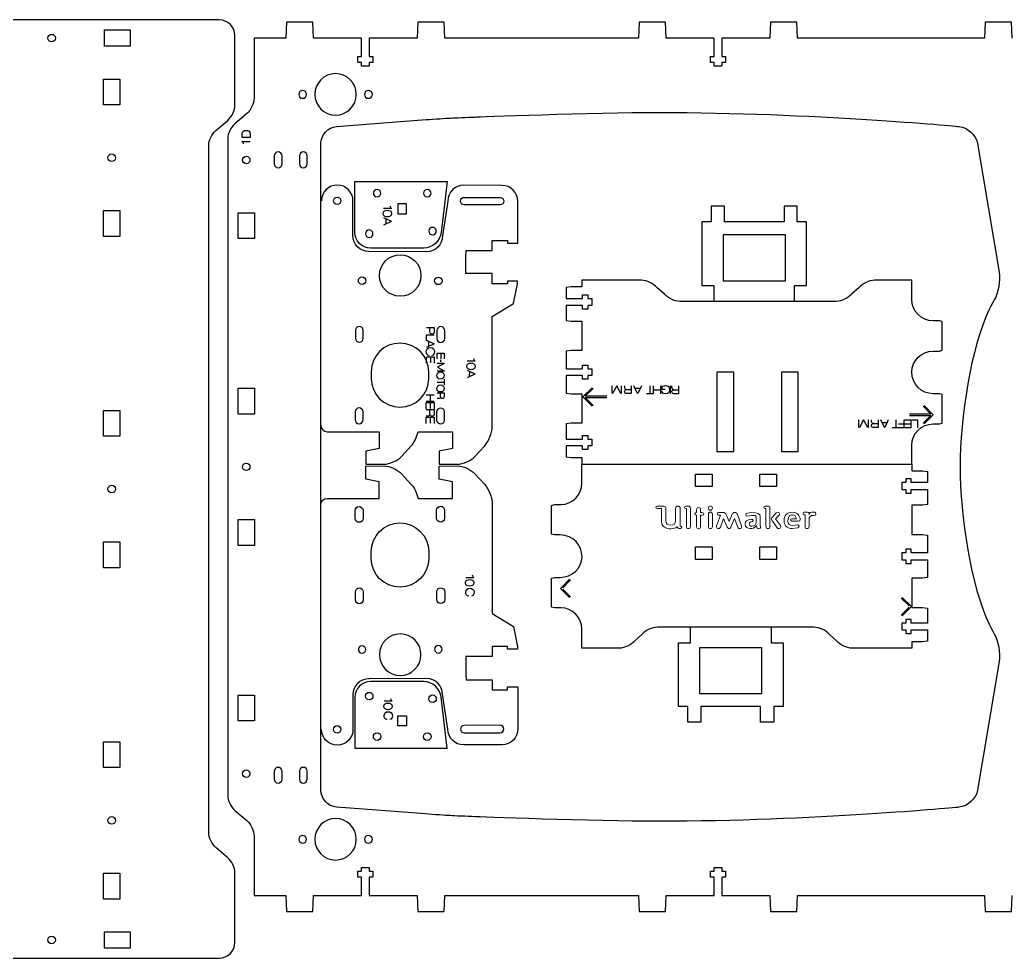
# Model space of a CAD drawing. Header units: millimetres. Extents: x 28 to 1172, y 29 to 868.
# Drawn here: x 646.1 to 948.2, y 179.3 to 465 of the extents above; entities that cross this region are included whole.
import ezdxf

# ---------------------------------------------------------------- set-up
doc = ezdxf.new("R2010")
doc.units = ezdxf.units.MM
doc.layers.add('Layer_1', color=7, linetype='CONTINUOUS', true_color=0xffffff)
doc.layers.add('New Right Hand Side Text', color=5, linetype='CONTINUOUS', lineweight=0, true_color=0x0000ff)

msp = doc.modelspace()

# ---------------------------------------------------------------- linework, layer by layer
at = {"layer": 'Layer_1', "color": 1, "true_color": 0xff0000}
for points in [[(706.82, 464.96), (414, 464.96)], [(948.26, 459.37), (948.06, 464.24), (940.01, 464.24), (939.81, 459.37), (882.88, 459.37), (882.68, 464.24), (874.65, 464.24), (874.45, 459.37), (859.8, 459.37), (859.8, 453.76), (860.92, 453.76), (860.92, 452), (859.8, 452), (859.8, 450.84), (857.5, 450.84), (857.5, 452), (856.38, 452), (856.38, 453.76), (857.5, 453.76), (857.5, 459.37), (842.87, 459.37), (842.67, 464.24), (834.64, 464.24), (834.44, 459.37), (775.54, 459.37), (775.34, 464.24), (767.27, 464.24), (767.07, 459.37), (752.46, 459.37), (752.46, 453.76), (753.58, 453.76), (753.58, 452), (752.46, 452), (752.46, 450.84), (750.17, 450.84), (750.17, 452), (749.05, 452), (749.05, 453.76), (750.17, 453.76), (750.17, 459.37), (735.53, 459.37), (735.33, 464.24), (727.3, 464.24), (727.1, 459.37), (717.42, 459.37), (717.42, 441.08)], [(655.8, 460.55), (655.8, 460.55)], [(671.86, 456.93), (671.86, 461.89), (679.74, 461.89), (679.74, 456.93), (671.86, 456.93), (671.86, 456.93)], [(711.62, 439), (711.62, 460.16)], [(671.62, 439.04), (671.62, 446.92), (676.58, 446.92), (676.58, 439.04), (671.62, 439.04), (671.62, 439.04)], [(732.24, 441.07), (732.24, 441.07)], [(752.24, 441.07), (752.24, 441.07)], [(715.26, 436.43), (711.58, 433.34)], [(742.24, 435.95), (742.24, 435.95)], [(705.78, 431.28), (709.46, 434.36)], [(742.54, 432.51), (769.83, 434.58)], [(703.62, 217.6), (703.62, 426.64)], [(709.42, 428.69), (709.42, 228.89)], [(737.75, 230.47), (737.75, 427.29)], [(937.69, 427.31), (944.3, 388.14)], [(675.24, 422.98), (675.24, 422.98)], [(715.05, 423.43), (715.05, 423.43)], [(723.56, 423.53), (723.56, 421.13)], [(725.96, 421.13), (725.96, 423.53), (725.96, 423.53)], [(731.24, 423.53), (731.24, 421.13)], [(733.64, 421.13), (733.64, 423.53), (733.64, 423.53)], [(748.09, 400.24), (748.13, 415.74), (776.22, 415.74), (774.42, 400.22)], [(792.94, 414.56), (781.25, 414.59)], [(742.74, 410.99), (742.74, 410.99)], [(754.89, 411.05), (754.89, 411.05)], [(770.17, 411.05), (770.17, 411.05)], [(781.4, 410.92), (792.33, 410.89), (792.33, 410.89)], [(747.54, 399.26), (747.55, 409.85)], [(761.79, 408.95), (761.22, 408.95), (761.22, 405.91), (763.86, 405.91), (763.86, 408.95), (761.79, 408.95), (761.79, 408.95)], [(776.44, 409.8), (774.81, 399.16)], [(792.33, 408.61), (781.4, 408.64)], [(789.94, 341), (789.94, 374.62), (796.45, 378.55), (797.66, 384.58), (797.67, 385.42), (794.57, 385.43), (794.57, 384.6), (789.89, 384.6), (789.89, 384.6), (789.9, 387.69), (781.94, 387.7), (781.94, 389.36), (781.94, 389.36), (781.95, 393.08), (781.95, 393.08), (781.96, 394.74), (789.92, 394.73), (789.93, 397.79), (789.93, 397.79), (794.6, 397.79), (794.6, 396.95), (797.69, 396.94), (797.73, 409.75)], [(881.97, 379.27), (881.97, 384.07), (885.65, 384.07), (885.65, 403.43), (882.77, 403.43), (882.77, 408.23), (878.78, 408.23), (878.78, 403.43), (860.62, 403.43), (860.62, 408.23), (856.62, 408.23), (856.62, 403.43), (853.74, 403.43), (853.74, 384.07), (857.42, 384.07), (857.42, 379.27)], [(671.62, 399.04), (671.62, 406.92), (676.58, 406.92), (676.58, 399.04), (671.62, 399.04), (671.62, 399.04)], [(712.57, 398.35), (712.57, 406.23), (717.53, 406.23), (717.53, 398.35), (712.57, 398.35)], [(771.77, 399.51), (771.77, 399.51)], [(879.18, 385.54), (879.18, 399.46), (860.22, 399.46), (860.22, 385.54), (879.18, 385.54), (879.18, 385.54)], [(752.49, 398.71), (752.49, 398.71)], [(770, 394.37), (752.33, 394.45)], [(769.07, 395.45), (752.89, 395.45), (752.89, 395.45)], [(755.61, 387.13), (755.61, 387.13)], [(750.32, 384.41), (750.32, 384.41)], [(773.52, 384.34), (773.52, 384.34)], [(817.21, 385.66), (817.21, 383.68), (813.95, 383.68), (812.49, 383.48), (812.49, 380.09), (817.39, 380.09), (817.39, 381.22), (819.07, 381.22), (819.07, 380.09), (820.3, 380.09), (820.3, 378.02), (819.07, 378.02), (819.07, 376.9), (817.39, 376.9), (817.39, 378.02), (812.49, 378.02), (812.49, 373.44), (813.95, 373.24), (817.21, 373.24), (817.21, 364.3), (813.95, 364.3), (812.49, 364.1), (812.49, 358.72), (817.39, 358.72), (817.39, 359.84), (819.07, 359.84), (819.07, 358.72), (820.3, 358.72), (820.3, 356.64), (819.07, 356.64), (819.07, 355.52), (817.39, 355.52), (817.39, 356.64), (812.49, 356.64), (812.49, 351.26), (813.95, 351.06), (817.21, 351.06), (817.21, 342.12), (813.95, 342.12), (812.49, 341.92), (812.49, 337.34), (817.39, 337.34), (817.39, 338.46), (819.07, 338.46), (819.07, 337.34), (820.3, 337.34), (820.3, 335.26), (819.07, 335.26), (819.07, 334.14), (817.39, 334.14), (817.39, 335.26), (812.49, 335.26), (812.49, 331.88), (813.95, 331.68), (817.21, 331.68), (817.21, 329.66), (917.66, 329.66), (917.66, 335.48)], [(835.42, 385.66), (817.21, 385.66), (817.21, 385.66)], [(917.66, 379.84), (917.66, 385.66), (906.28, 385.66)], [(842.36, 381.42), (840.07, 383.49)], [(901.63, 383.49), (899.34, 381.42)], [(894.69, 379.26), (847.01, 379.26)], [(941.77, 377.76), (941.25, 376.73)], [(924.18, 364.1), (926.08, 364.1), (926.9, 364.38), (926.9, 373.12), (926.08, 373.32), (924.18, 373.32)], [(748.28, 370.42), (748.28, 368.02), (748.28, 368.02)], [(750.68, 368.01), (750.68, 370.42)], [(773.08, 370.36), (773.08, 367.95), (773.08, 367.95)], [(775.48, 367.94), (775.48, 370.35)], [(753.09, 357.81), (753.08, 355.81), (753.08, 355.81)], [(770.6, 355.76), (770.61, 357.76)], [(858.45, 333.43), (858.45, 357.81), (863.41, 357.81), (863.41, 333.43), (858.45, 333.43), (858.45, 333.43)], [(878.06, 333.43), (878.06, 357.81), (883.02, 357.81), (883.02, 333.43), (878.06, 333.43), (878.06, 333.43)], [(712.57, 344.93), (712.57, 352.81), (717.53, 352.81), (717.53, 344.93), (712.57, 344.93), (712.57, 344.93)], [(924.18, 341.92), (926.08, 341.92), (926.9, 342.2), (926.9, 350.94), (926.08, 351.14), (924.18, 351.14)], [(671.62, 338.17), (671.62, 346.05), (676.58, 346.05), (676.58, 338.17), (671.62, 338.17), (671.62, 338.17)], [(748.21, 345.62), (748.21, 343.22), (748.21, 343.22)], [(750.61, 343.21), (750.61, 345.62)], [(773.01, 345.56), (773.01, 343.15), (773.01, 343.15)], [(775.41, 343.14), (775.41, 345.55)], [(739.72, 339.54), (755.49, 339.54), (755.49, 334.47), (751.47, 333.69), (751.46, 329.69), (756.93, 329.67)], [(767.39, 339.54), (767.38, 339.54), (777.84, 339.54), (777.84, 334.47), (773.83, 333.69), (773.82, 329.69), (779.29, 329.67)], [(762.3, 332.02), (765.31, 335.29)], [(784.66, 332.02), (787.66, 335.29)], [(715.05, 330.01), (715.05, 330.01)], [(817.21, 323.84), (817.21, 329.66)], [(917.7, 329.66), (917.7, 327.63), (920.96, 327.63), (922.42, 327.43), (922.42, 324.06), (917.51, 324.06), (917.51, 325.17), (915.83, 325.17), (915.83, 324.06), (914.61, 324.06), (914.61, 321.98), (915.83, 321.98), (915.83, 320.85), (917.51, 320.85), (917.51, 321.98), (922.42, 321.98), (922.42, 317.39), (920.96, 317.19), (917.7, 317.19), (917.7, 308.25), (920.96, 308.25), (922.42, 308.05), (922.42, 302.67), (917.51, 302.67), (917.51, 303.79), (915.83, 303.79), (915.83, 302.67), (914.61, 302.67), (914.61, 300.59), (915.83, 300.59), (915.83, 299.47), (917.51, 299.47), (917.51, 300.59), (922.42, 300.59), (922.42, 295.21), (920.96, 295.01), (917.7, 295.01), (917.7, 286.07), (920.96, 286.07), (922.42, 285.87), (922.42, 281.3), (917.51, 281.3), (917.51, 282.42), (915.83, 282.42), (915.83, 281.3), (914.61, 281.3), (914.61, 279.22), (915.83, 279.22), (915.83, 278.1), (917.51, 278.1), (917.51, 279.22), (922.42, 279.22), (922.42, 275.83), (920.96, 275.63), (917.7, 275.63), (917.7, 273.65), (899.48, 273.65)], [(739.72, 319.26), (755.49, 319.26), (755.49, 324.32), (751.47, 325.11), (751.46, 329.11), (756.93, 329.13)], [(762.3, 326.78), (765.31, 323.51)], [(767.39, 319.26), (767.38, 319.26), (777.84, 319.26), (777.84, 324.32), (773.83, 325.11), (773.82, 329.11), (779.29, 329.13)], [(784.66, 326.78), (787.66, 323.51)], [(851.77, 322.85), (851.77, 326.68), (856.89, 326.68), (856.89, 322.85), (851.77, 322.85), (851.77, 322.85)], [(871.38, 322.85), (871.38, 326.68), (876.5, 326.68), (876.5, 322.85), (871.38, 322.85), (871.38, 322.85)], [(932.38, 328.86), (932.38, 328.86)], [(674.1, 323.25), (674.1, 323.25)], [(789.94, 317.8), (789.94, 284.18), (796.45, 280.25), (797.66, 274.22), (797.67, 273.38), (794.57, 273.37), (794.57, 274.2), (789.89, 274.2), (789.89, 274.2), (789.9, 271.11), (781.94, 271.1), (781.94, 269.44), (781.94, 269.44), (781.95, 265.71), (781.95, 265.71), (781.96, 264.06), (789.92, 264.07), (789.93, 261.01), (789.93, 261.01), (794.6, 261.01), (794.6, 261.85), (797.69, 261.86), (797.73, 249.05)], [(810.65, 308.17), (810.53, 308.18), (808.99, 308.18), (808, 308.37), (808, 317.12), (808.99, 317.39), (810.65, 317.39), (810.81, 317.4)], [(748.21, 313.17), (748.21, 315.58), (748.21, 315.58)], [(750.61, 315.59), (750.61, 313.18)], [(773.02, 313.24), (773.01, 315.65), (773.01, 315.65)], [(775.41, 315.66), (775.42, 313.25)], [(712.57, 304.93), (712.57, 312.81), (717.53, 312.81), (717.53, 304.93), (712.57, 304.93), (712.57, 304.93)], [(671.62, 298.17), (671.62, 306.05), (676.58, 306.05), (676.58, 298.17), (671.62, 298.17), (671.62, 298.17)], [(753.09, 300.99), (753.08, 302.99), (753.08, 302.99)], [(770.6, 303.04), (770.61, 301.04)], [(851.77, 300.7), (851.77, 304.53), (856.89, 304.53), (856.89, 300.7), (851.77, 300.7), (851.77, 300.7)], [(871.38, 300.7), (871.38, 304.53), (876.5, 304.53), (876.5, 300.7), (871.38, 300.7), (871.38, 300.7)], [(810.81, 285.99), (810.65, 285.99), (808.99, 285.99), (808, 286.19), (808, 294.93), (808.99, 295.21), (810.53, 295.21), (810.65, 295.22)], [(748.28, 288.37), (748.28, 290.78), (748.28, 290.78)], [(750.68, 290.79), (750.68, 288.38)], [(773.08, 288.44), (773.08, 290.85), (773.08, 290.85)], [(775.48, 290.86), (775.48, 288.45)], [(941.25, 280.99), (941.77, 279.96)], [(828.62, 273.65), (817.21, 273.65), (817.21, 279.47)], [(887.89, 280.05), (840.21, 280.05)], [(874.82, 280.08), (874.82, 275.28), (878.51, 275.28), (878.51, 255.92), (875.63, 255.92), (875.63, 251.12), (871.63, 251.12), (871.63, 255.92), (853.47, 255.92), (853.47, 251.12), (849.48, 251.12), (849.48, 255.92), (846.6, 255.92), (846.6, 275.28), (850.28, 275.28), (850.28, 280.08)], [(835.56, 277.89), (833.27, 275.82)], [(894.83, 275.82), (892.54, 277.89)], [(750.32, 274.39), (750.32, 274.39)], [(773.52, 274.45), (773.52, 274.45)], [(872.03, 259.89), (872.03, 273.81), (853.07, 273.81), (853.07, 259.89), (872.03, 259.89), (872.03, 259.89)], [(755.61, 271.67), (755.61, 271.67)], [(944.3, 269.57), (937.69, 230.41)], [(770, 264.43), (752.33, 264.35)], [(769.07, 263.47), (752.89, 263.47), (752.89, 263.47)], [(752.49, 260.21), (752.49, 260.21)], [(712.57, 251.51), (712.57, 259.39), (717.53, 259.39), (717.53, 251.51), (712.57, 251.51)], [(747.54, 259.53), (747.55, 248.95)], [(748.09, 258.68), (748.13, 243.18), (776.22, 243.18), (774.42, 258.71)], [(771.77, 259.41), (771.77, 259.41)], [(776.44, 249), (774.81, 259.64)], [(761.79, 249.98), (761.22, 249.98), (761.22, 253.02), (763.86, 253.02), (763.86, 249.98), (761.79, 249.98), (761.79, 249.98)], [(742.74, 250.08), (742.74, 250.08)], [(754.89, 247.87), (754.89, 247.87)], [(770.17, 247.87), (770.17, 247.87)], [(792.33, 250.19), (781.4, 250.16)], [(781.4, 247.88), (792.33, 247.91), (792.33, 247.91)], [(671.62, 237.29), (671.62, 245.17), (676.58, 245.17), (676.58, 237.29), (671.62, 237.29), (671.62, 237.29)], [(792.94, 244.24), (781.25, 244.21)], [(715.05, 236.59), (715.05, 236.59)], [(723.56, 236.18), (723.56, 233.78)], [(725.96, 233.78), (725.96, 236.18), (725.96, 236.18)], [(731.24, 236.18), (731.24, 233.78)], [(733.64, 233.78), (733.64, 236.18), (733.64, 236.18)], [(711.58, 224.24), (715.26, 221.15)], [(769.59, 223.18), (742.54, 225.24)], [(674.1, 222.37), (674.1, 222.37)], [(717.42, 216.5), (717.42, 198.34), (727.1, 198.34), (727.3, 193.47), (735.33, 193.47), (735.53, 198.34), (750.17, 198.34), (750.17, 203.96), (749.05, 203.96), (749.05, 205.72), (750.17, 205.72), (750.17, 206.87), (752.46, 206.87), (752.46, 205.72), (753.58, 205.72), (753.58, 203.96), (752.46, 203.96), (752.46, 198.34), (767.07, 198.34), (767.27, 193.47), (775.34, 193.47), (775.54, 198.34), (834.44, 198.34), (834.64, 193.47), (842.67, 193.47), (842.87, 198.34), (857.5, 198.34), (857.5, 203.96), (856.38, 203.96), (856.38, 205.72), (857.5, 205.72), (857.5, 206.87), (859.8, 206.87), (859.8, 205.72), (860.92, 205.72), (860.92, 203.96), (859.8, 203.96), (859.8, 198.34), (874.45, 198.34), (874.65, 193.47), (882.68, 193.47), (882.88, 198.34), (939.81, 198.34), (940.01, 193.47), (948.06, 193.47), (948.26, 198.34)], [(709.46, 209.88), (705.78, 212.97)], [(732.24, 214.27), (732.24, 214.27)], [(752.24, 214.27), (752.24, 214.27)], [(742.24, 209.15), (742.24, 209.15)], [(671.62, 197.29), (671.62, 205.17), (676.58, 205.17), (676.58, 197.29), (671.62, 197.29), (671.62, 197.29)], [(711.62, 184.09), (711.62, 205.25)], [(671.86, 182.35), (671.86, 187.31), (679.74, 187.31), (679.74, 182.35), (671.86, 182.35), (671.86, 182.35)], [(655.8, 185.97), (655.8, 185.97)], [(414, 179.29), (706.82, 179.29)]]:
    msp.add_lwpolyline(points, dxfattribs=at)
at = {"layer": 'Layer_1', "color": 5, "true_color": 0x0000ff}
for points in [[(713.84, 429.11), (713.84, 430.29)], [(716.26, 430.29), (716.26, 429.11), (713.84, 429.11), (713.84, 429.11)], [(713.86, 427.83), (713.86, 427.91), (716.24, 427.91)], [(756.81, 404.8), (759.22, 403.68), (759.22, 403.6), (756.8, 402.49)], [(759.2, 407.63), (759.2, 407.54), (756.82, 407.54)], [(759.26, 405.99), (759.26, 405.99)], [(757.6, 402.86), (757.6, 404.44)], [(769.88, 371.27), (772.3, 371.27), (772.3, 369.97)], [(769.88, 367.36), (769.88, 369.06), (772.3, 369.06)], [(770.98, 370.07), (770.98, 371.27)], [(769.88, 367.48), (772.3, 366.37), (772.3, 366.28), (769.88, 365.17)], [(770.68, 365.54), (770.68, 367.12)], [(773.14, 361.72), (773.14, 363.44), (775.33, 363.44), (775.33, 361.73)], [(774.31, 363.44), (774.31, 361.8)], [(769.88, 360.43), (769.88, 362.33), (772.3, 362.33), (772.3, 360.45)], [(771.17, 362.33), (771.17, 360.52)], [(773.19, 360.43), (775.28, 360.43), (775.28, 360.33), (773.25, 359.23), (773.25, 359.22), (775.28, 358.13), (775.28, 358.03), (773.19, 358.03)], [(774.19, 361.41), (774.19, 360.85)], [(784.66, 361.1), (784.66, 361.01), (782.28, 361.01)], [(775.28, 356.69), (775.28, 356.69)], [(782.27, 358.27), (784.68, 357.15), (784.68, 357.06), (782.26, 355.96)], [(783.06, 356.33), (783.07, 357.91)], [(784.72, 359.46), (784.72, 359.46)], [(773.19, 354.7), (775.28, 354.7)], [(775.28, 355.6), (775.28, 353.8)], [(829.2, 353.58), (829.2, 351.16), (829.09, 351.16), (827.82, 353.51), (827.82, 353.51), (826.55, 351.16), (826.44, 351.16), (826.44, 353.58)], [(832.24, 353.58), (832.24, 351.16), (830.91, 351.16)], [(835.37, 353.58), (834.26, 351.16), (834.17, 351.16), (833.06, 353.58)], [(837.91, 353.51), (837.91, 351.14)], [(839.07, 351.12), (839.07, 353.51)], [(841.12, 353.51), (841.12, 351.12)], [(842.61, 352.44), (841.49, 352.44), (841.49, 353.56)], [(844.23, 351.12), (844.23, 353.51)], [(846.6, 353.51), (846.6, 351.12), (845.29, 351.12)], [(769.8, 350.84), (772.22, 350.84)], [(771.09, 350.84), (771.09, 348.77)], [(773.19, 351.39), (775.28, 351.39), (775.28, 350.24)], [(774.21, 350.16), (774.21, 350.16), (774.2, 351.39)], [(775.28, 352.75), (775.28, 352.75)], [(820.33, 347.36), (817.55, 350.15), (820.33, 352.93)], [(824.78, 350.35), (818.24, 350.35), (820.64, 352.75)], [(830.82, 352.4), (830.82, 352.4), (832.24, 352.41)], [(833.43, 352.78), (835.01, 352.78)], [(838.91, 351.12), (836.85, 351.12)], [(841.12, 352.23), (839.07, 352.23)], [(845.19, 352.34), (845.2, 352.35)], [(845.2, 352.35), (846.6, 352.35)], [(772.22, 348.77), (769.8, 348.77)], [(769.8, 346.52), (769.8, 348.42), (772.22, 348.42), (772.22, 346.54)], [(771.09, 348.42), (771.09, 346.62)], [(820.63, 347.55), (818.24, 349.94), (824.78, 349.94)], [(921.4, 347.53), (924.19, 344.74), (921.4, 341.96)], [(769.8, 346.28), (772.22, 346.28), (772.22, 344.95)], [(770.98, 344.86), (770.97, 344.86), (770.97, 346.28)], [(921.11, 347.34), (923.5, 344.95), (916.96, 344.95)], [(916.96, 344.54), (923.5, 344.54), (921.1, 342.14)], [(769.8, 342.06), (769.8, 343.96), (772.22, 343.96), (772.22, 342.08)], [(771.09, 343.96), (771.09, 342.16)], [(904.36, 343.21), (904.36, 340.8), (904.24, 340.8), (902.98, 343.15), (902.97, 343.15), (901.71, 340.8), (901.59, 340.8), (901.59, 343.21)], [(905.97, 342.03), (905.97, 342.04), (907.39, 342.04)], [(907.39, 343.21), (907.39, 340.8), (906.06, 340.8)], [(910.52, 343.21), (909.41, 340.8), (909.32, 340.8), (908.21, 343.21)], [(908.58, 342.41), (910.16, 342.41)], [(912.77, 343.15), (912.77, 340.71)], [(915.27, 343.15), (915.27, 340.71), (913.56, 340.71)], [(915.27, 341.85), (913.66, 341.85)], [(915.49, 343.15), (917.41, 343.15), (917.41, 340.71), (915.51, 340.71)], [(917.41, 341.85), (915.59, 341.85)], [(917.64, 343.15), (919.35, 343.15), (919.35, 340.71)], [(913.83, 340.71), (911.73, 340.71)], [(784.26, 295.2), (784.26, 295.11), (781.88, 295.11)], [(784.32, 293.56), (784.32, 293.56)], [(813.51, 289.09), (810.72, 291.87), (813.51, 294.65)], [(811.41, 292.07), (813.81, 294.47)], [(813.8, 289.28), (811.41, 291.67)], [(914.45, 288.9), (916.85, 286.51)], [(914.75, 289.09), (917.53, 286.31), (914.75, 283.53)], [(916.85, 286.11), (914.45, 283.71)], [(759.4, 257.58), (759.4, 257.49), (757.01, 257.49)], [(759.45, 255.94), (759.45, 255.94)]]:
    msp.add_lwpolyline(points, dxfattribs=at)
at = {"layer": 'Layer_1', "color": 1, "true_color": 0xff0000}
for points in [[(711.62, 460.16), (711.62, 462.8), (709.46, 464.96), (706.82, 464.96)], [(654.66, 459.41), (654.66, 460.04), (655.17, 460.55), (655.8, 460.55)], [(655.8, 458.27), (655.17, 458.27), (654.66, 458.78), (654.66, 459.41)], [(655.8, 460.55), (656.43, 460.55), (656.94, 460.04), (656.94, 459.41)], [(656.94, 459.41), (656.94, 458.78), (656.43, 458.27), (655.8, 458.27)], [(742.24, 448.59), (738.75, 448.59), (735.92, 445.76), (735.92, 442.27)], [(748.56, 442.27), (748.56, 445.76), (745.73, 448.59), (742.24, 448.59)], [(717.42, 441.08), (717.42, 439.53), (716.45, 437.43), (715.26, 436.43)], [(732.24, 443.47), (731.58, 443.47), (731.04, 442.93), (731.04, 442.27)], [(731.04, 442.27), (731.04, 441.61), (731.58, 441.07), (732.24, 441.07)], [(733.44, 442.27), (733.44, 442.93), (732.9, 443.47), (732.24, 443.47)], [(732.24, 441.07), (732.9, 441.07), (733.44, 441.61), (733.44, 442.27)], [(735.92, 442.27), (735.92, 438.78), (738.75, 435.95), (742.24, 435.95)], [(742.24, 435.95), (745.73, 435.95), (748.56, 438.78), (748.56, 442.27)], [(752.24, 443.47), (751.58, 443.47), (751.04, 442.93), (751.04, 442.27)], [(751.04, 442.27), (751.04, 441.61), (751.58, 441.07), (752.24, 441.07)], [(753.44, 442.27), (753.44, 442.93), (752.9, 443.47), (752.24, 443.47)], [(752.24, 441.07), (752.9, 441.07), (753.44, 441.61), (753.44, 442.27)], [(709.46, 434.36), (710.65, 435.36), (711.62, 437.44), (711.62, 439)], [(769.83, 434.58), (772.46, 434.78), (775.81, 435), (777.26, 435.07)], [(777.26, 435.07), (778.71, 435.14), (782.06, 435.28), (784.7, 435.38)], [(784.7, 435.38), (784.7, 435.38), (820.85, 436.77), (840.49, 436.77)], [(840.49, 436.77), (887.36, 436.77), (932.05, 432.49), (932.05, 432.49)], [(711.58, 433.34), (710.39, 432.34), (709.42, 430.25), (709.42, 428.69)], [(737.75, 427.29), (737.75, 429.93), (739.91, 432.28), (742.54, 432.51)], [(932.05, 432.49), (934.68, 432.23), (937.22, 429.9), (937.69, 427.31)], [(703.62, 426.64), (703.62, 428.2), (704.59, 430.28), (705.78, 431.28)], [(672.96, 422.98), (672.96, 423.61), (673.47, 424.12), (674.1, 424.12)], [(674.1, 421.84), (673.47, 421.84), (672.96, 422.35), (672.96, 422.98)], [(674.1, 424.12), (674.73, 424.12), (675.24, 423.61), (675.24, 422.98)], [(675.24, 422.98), (675.24, 422.36), (674.73, 421.84), (674.1, 421.84)], [(713.91, 422.29), (713.91, 422.92), (714.42, 423.43), (715.05, 423.43)], [(715.05, 423.43), (715.68, 423.43), (716.19, 422.92), (716.19, 422.29)], [(724.76, 424.73), (724.1, 424.73), (723.56, 424.19), (723.56, 423.53)], [(725.96, 423.53), (725.96, 424.19), (725.42, 424.73), (724.76, 424.73)], [(732.44, 424.73), (731.78, 424.73), (731.24, 424.19), (731.24, 423.53)], [(733.64, 423.53), (733.64, 424.19), (733.1, 424.73), (732.44, 424.73)], [(715.05, 421.15), (714.42, 421.15), (713.91, 421.66), (713.91, 422.29)], [(716.19, 422.29), (716.19, 421.66), (715.68, 421.15), (715.05, 421.15)], [(723.56, 421.13), (723.56, 420.47), (724.1, 419.93), (724.76, 419.93)], [(724.76, 419.93), (725.42, 419.93), (725.96, 420.47), (725.96, 421.13)], [(731.24, 421.13), (731.24, 420.47), (731.78, 419.93), (732.44, 419.93)], [(732.44, 419.93), (733.1, 419.93), (733.64, 420.47), (733.64, 421.13)], [(742.76, 414.66), (740.11, 414.67), (737.95, 412.53), (737.94, 409.88)], [(747.55, 409.85), (747.56, 412.5), (745.42, 414.66), (742.76, 414.66)], [(781.25, 414.59), (778.6, 414.6), (776.45, 412.45), (776.44, 409.8)], [(797.73, 409.75), (797.74, 412.4), (795.59, 414.55), (792.94, 414.56)], [(741.6, 409.85), (741.6, 410.48), (742.11, 410.99), (742.74, 410.99)], [(742.74, 410.99), (743.37, 410.99), (743.88, 410.48), (743.88, 409.85)], [(754.89, 413.33), (754.26, 413.33), (753.75, 412.82), (753.75, 412.19)], [(753.75, 412.19), (753.75, 411.56), (754.26, 411.05), (754.89, 411.05)], [(756.03, 412.19), (756.03, 412.82), (755.52, 413.33), (754.89, 413.33)], [(754.89, 411.05), (755.52, 411.05), (756.03, 411.56), (756.03, 412.19)], [(770.17, 413.33), (769.54, 413.33), (769.03, 412.82), (769.03, 412.19)], [(769.03, 412.19), (769.03, 411.56), (769.54, 411.05), (770.17, 411.05)], [(771.31, 412.19), (771.31, 412.82), (770.8, 413.33), (770.17, 413.33)], [(770.17, 411.05), (770.8, 411.05), (771.31, 411.56), (771.31, 412.19)], [(780.26, 409.79), (780.26, 410.42), (780.77, 410.92), (781.4, 410.92)], [(792.33, 410.89), (792.96, 410.89), (793.47, 410.38), (793.47, 409.75)], [(742.74, 408.71), (742.11, 408.71), (741.6, 409.23), (741.6, 409.85)], [(743.88, 409.85), (743.88, 409.23), (743.37, 408.71), (742.74, 408.71)], [(781.4, 408.64), (780.77, 408.64), (780.26, 409.16), (780.26, 409.79)], [(793.47, 409.75), (793.47, 409.12), (792.96, 408.61), (792.33, 408.61)], [(771.77, 401.79), (771.14, 401.79), (770.63, 401.28), (770.63, 400.65)], [(772.91, 400.65), (772.91, 401.28), (772.4, 401.79), (771.77, 401.79)], [(752.33, 394.45), (749.67, 394.46), (747.53, 396.61), (747.54, 399.26)], [(752.89, 395.45), (750.24, 395.44), (748.09, 397.59), (748.09, 400.24)], [(752.49, 400.99), (751.86, 400.99), (751.35, 400.48), (751.35, 399.85)], [(751.35, 399.85), (751.35, 399.22), (751.86, 398.71), (752.49, 398.71)], [(753.63, 399.85), (753.63, 400.48), (753.12, 400.99), (752.49, 400.99)], [(752.49, 398.71), (753.12, 398.71), (753.63, 399.22), (753.63, 399.85)], [(774.42, 400.22), (774.12, 397.59), (771.71, 395.45), (769.07, 395.45)], [(774.81, 399.16), (774.81, 396.51), (772.65, 394.36), (770, 394.37)], [(770.63, 400.65), (770.63, 400.02), (771.14, 399.51), (771.77, 399.51)], [(771.77, 399.51), (772.4, 399.51), (772.91, 400.02), (772.91, 400.65)], [(755.61, 387.13), (755.62, 390.62), (758.45, 393.45), (761.95, 393.44)], [(761.95, 393.44), (765.44, 393.43), (768.26, 390.59), (768.25, 387.1)], [(749.18, 385.55), (749.18, 386.18), (749.69, 386.69), (750.32, 386.69)], [(750.32, 386.69), (750.95, 386.69), (751.46, 386.17), (751.46, 385.55)], [(761.91, 380.8), (758.42, 380.81), (755.6, 383.64), (755.61, 387.13)], [(768.25, 387.1), (768.24, 383.61), (765.4, 380.79), (761.91, 380.8)], [(944.3, 388.14), (944.68, 385.53), (943.99, 381.74), (942.77, 379.71)], [(750.32, 384.41), (749.69, 384.41), (749.18, 384.92), (749.18, 385.55)], [(751.46, 385.55), (751.46, 384.92), (750.94, 384.41), (750.32, 384.41)], [(772.38, 385.49), (772.39, 386.12), (772.9, 386.63), (773.53, 386.62)], [(773.52, 384.34), (772.89, 384.35), (772.38, 384.86), (772.38, 385.49)], [(774.66, 385.48), (774.66, 384.85), (774.15, 384.34), (773.52, 384.34)], [(773.53, 386.62), (774.16, 386.62), (774.66, 386.11), (774.66, 385.48)], [(840.07, 383.49), (839.07, 384.68), (836.98, 385.66), (835.42, 385.66)], [(906.28, 385.66), (904.73, 385.66), (902.63, 384.68), (901.63, 383.49)], [(847.01, 379.26), (845.46, 379.26), (843.37, 380.23), (842.36, 381.42)], [(899.34, 381.42), (898.34, 380.23), (896.25, 379.26), (894.69, 379.26)], [(924.18, 373.32), (920.58, 373.32), (917.66, 376.24), (917.66, 379.84)], [(942.77, 379.71), (942.77, 379.71), (942.77, 379.71), (941.77, 377.76)], [(941.25, 376.73), (935.66, 365.42), (932.38, 343.68), (932.38, 328.86)], [(749.49, 371.62), (748.82, 371.62), (748.28, 371.09), (748.28, 370.42)], [(750.68, 370.42), (750.68, 371.08), (750.15, 371.62), (749.49, 371.62)], [(774.29, 371.55), (773.62, 371.56), (773.08, 371.02), (773.08, 370.36)], [(775.48, 370.35), (775.48, 371.01), (774.95, 371.55), (774.29, 371.55)], [(748.28, 368.02), (748.27, 367.35), (748.81, 366.82), (749.47, 366.81)], [(749.47, 366.81), (750.14, 366.81), (750.67, 367.35), (750.68, 368.01)], [(761.87, 366.54), (757.03, 366.56), (753.1, 362.65), (753.09, 357.81)], [(770.61, 357.76), (770.62, 362.6), (766.71, 366.53), (761.87, 366.54)], [(773.08, 367.95), (773.07, 367.29), (773.61, 366.75), (774.27, 366.75)], [(774.27, 366.75), (774.94, 366.74), (775.47, 367.28), (775.48, 367.94)], [(917.66, 357.66), (917.66, 361.26), (920.58, 364.1), (924.18, 364.1)], [(924.18, 351.14), (920.58, 351.14), (917.66, 354.05), (917.66, 357.66)], [(753.08, 355.81), (753.07, 350.97), (756.98, 347.04), (761.82, 347.02)], [(761.82, 347.02), (766.66, 347.01), (770.59, 350.92), (770.6, 355.76)], [(749.42, 346.82), (748.75, 346.82), (748.22, 346.29), (748.21, 345.62)], [(750.61, 345.62), (750.62, 346.28), (750.08, 346.82), (749.42, 346.82)], [(774.22, 346.75), (773.55, 346.76), (773.02, 346.22), (773.01, 345.56)], [(775.41, 345.55), (775.42, 346.21), (774.88, 346.75), (774.22, 346.75)], [(737.75, 341.52), (737.75, 340.43), (738.63, 339.54), (739.72, 339.54)], [(748.21, 343.22), (748.2, 342.55), (748.74, 342.02), (749.4, 342.01)], [(749.4, 342.01), (750.07, 342.01), (750.61, 342.55), (750.61, 343.21)], [(773.01, 343.15), (773, 342.49), (773.54, 341.95), (774.2, 341.95)], [(774.2, 341.95), (774.87, 341.94), (775.41, 342.48), (775.41, 343.14)], [(917.66, 335.48), (917.66, 339.08), (920.58, 341.92), (924.18, 341.92)], [(765.31, 335.29), (766.19, 336.25), (767.02, 338.04), (767.39, 339.54)], [(787.66, 335.29), (788.85, 336.58), (789.94, 339.24), (789.94, 341)], [(713.91, 328.87), (713.91, 329.5), (714.42, 330.01), (715.05, 330.01)], [(715.05, 330.01), (715.68, 330.01), (716.19, 329.5), (716.19, 328.87)], [(756.93, 329.67), (758.69, 329.67), (761.11, 330.72), (762.3, 332.02)], [(779.29, 329.67), (781.05, 329.67), (783.47, 330.72), (784.66, 332.02)], [(715.05, 327.73), (714.42, 327.73), (713.91, 328.24), (713.91, 328.87)], [(716.19, 328.87), (716.19, 328.24), (715.68, 327.73), (715.05, 327.73)], [(756.93, 329.13), (758.69, 329.13), (761.11, 328.08), (762.3, 326.78)], [(779.29, 329.13), (781.05, 329.13), (783.47, 328.08), (784.66, 326.78)], [(932.38, 328.86), (932.38, 314.03), (935.66, 292.29), (941.25, 280.99)], [(672.96, 322.11), (672.96, 322.74), (673.47, 323.25), (674.1, 323.25)], [(674.1, 323.25), (674.73, 323.25), (675.24, 322.74), (675.24, 322.11)], [(765.31, 323.51), (766.19, 322.55), (767.02, 320.76), (767.39, 319.26)], [(787.66, 323.51), (788.85, 322.22), (789.94, 319.56), (789.94, 317.8)], [(810.81, 317.4), (814.36, 317.46), (817.21, 320.28), (817.21, 323.84)], [(674.1, 320.97), (673.47, 320.97), (672.96, 321.48), (672.96, 322.11)], [(675.24, 322.11), (675.24, 321.48), (674.73, 320.97), (674.1, 320.97)], [(737.75, 317.28), (737.75, 318.37), (738.63, 319.26), (739.72, 319.26)], [(748.21, 315.58), (748.21, 316.24), (748.74, 316.78), (749.41, 316.78)], [(749.41, 316.78), (750.07, 316.79), (750.61, 316.25), (750.61, 315.59)], [(773.01, 315.65), (773.01, 316.31), (773.54, 316.85), (774.21, 316.85)], [(774.21, 316.85), (774.87, 316.85), (775.41, 316.32), (775.41, 315.66)], [(749.42, 311.98), (748.76, 311.98), (748.22, 312.51), (748.21, 313.17)], [(750.61, 313.18), (750.62, 312.52), (750.08, 311.98), (749.42, 311.98)], [(753.08, 302.99), (753.07, 307.83), (756.98, 311.76), (761.82, 311.78)], [(761.82, 311.78), (766.66, 311.79), (770.59, 307.88), (770.6, 303.04)], [(774.22, 312.04), (773.56, 312.04), (773.02, 312.58), (773.02, 313.24)], [(775.42, 313.25), (775.42, 312.59), (774.88, 312.05), (774.22, 312.04)], [(817.28, 301.46), (817.28, 305.03), (814.62, 308.1), (810.65, 308.17)], [(761.87, 292.25), (757.03, 292.24), (753.1, 296.15), (753.09, 300.99)], [(770.61, 301.04), (770.62, 296.2), (766.71, 292.27), (761.87, 292.25)], [(810.65, 295.22), (814.2, 295.28), (817.28, 297.9), (817.28, 301.46)], [(748.28, 290.78), (748.27, 291.44), (748.81, 291.98), (749.47, 291.99)], [(749.47, 291.99), (750.14, 291.99), (750.67, 291.45), (750.68, 290.79)], [(773.08, 290.85), (773.07, 291.51), (773.61, 292.05), (774.27, 292.05)], [(774.27, 292.05), (774.94, 292.05), (775.47, 291.52), (775.48, 290.86)], [(749.49, 287.18), (748.82, 287.18), (748.28, 287.71), (748.28, 288.37)], [(750.68, 288.38), (750.69, 287.72), (750.15, 287.18), (749.49, 287.18)], [(774.29, 287.25), (773.62, 287.24), (773.08, 287.78), (773.08, 288.44)], [(775.48, 288.45), (775.49, 287.79), (774.95, 287.25), (774.29, 287.25)], [(817.21, 279.47), (817.21, 283.03), (814.36, 285.92), (810.81, 285.99)], [(761.91, 278), (758.42, 277.99), (755.6, 275.16), (755.61, 271.67)], [(768.25, 271.7), (768.24, 275.19), (765.4, 278.01), (761.91, 278)], [(840.21, 280.05), (838.66, 280.05), (836.56, 279.08), (835.56, 277.89)], [(892.54, 277.89), (891.54, 279.08), (889.45, 280.05), (887.89, 280.05)], [(941.77, 279.96), (942.77, 278), (942.77, 278), (942.77, 278)], [(942.77, 278), (943.99, 275.98), (944.68, 272.19), (944.3, 269.57)], [(833.27, 275.82), (832.27, 274.63), (830.18, 273.65), (828.62, 273.65)], [(899.48, 273.65), (897.93, 273.65), (895.83, 274.63), (894.83, 275.82)], [(750.32, 274.39), (749.69, 274.39), (749.18, 273.88), (749.18, 273.25)], [(749.18, 273.25), (749.18, 272.62), (749.69, 272.11), (750.32, 272.11)], [(751.46, 273.25), (751.46, 273.88), (750.95, 274.39), (750.32, 274.39)], [(750.32, 272.11), (750.95, 272.11), (751.46, 272.62), (751.46, 273.25)], [(773.52, 274.45), (772.89, 274.45), (772.38, 273.94), (772.38, 273.31)], [(772.38, 273.31), (772.39, 272.68), (772.9, 272.17), (773.53, 272.17)], [(774.66, 273.32), (774.66, 273.95), (774.15, 274.46), (773.52, 274.45)], [(773.53, 272.17), (774.16, 272.18), (774.67, 272.69), (774.66, 273.32)], [(755.61, 271.67), (755.62, 268.17), (758.45, 265.35), (761.95, 265.36)], [(761.95, 265.36), (765.44, 265.37), (768.26, 268.21), (768.25, 271.7)], [(752.33, 264.35), (749.67, 264.34), (747.53, 262.18), (747.54, 259.53)], [(752.89, 263.47), (750.24, 263.48), (748.09, 261.33), (748.09, 258.68)], [(774.42, 258.71), (774.12, 261.33), (771.71, 263.47), (769.07, 263.47)], [(774.81, 259.64), (774.81, 262.29), (772.65, 264.44), (770, 264.43)], [(751.35, 259.07), (751.35, 259.7), (751.86, 260.21), (752.49, 260.21)], [(752.49, 260.21), (753.12, 260.21), (753.63, 259.7), (753.63, 259.07)], [(752.49, 257.93), (751.86, 257.93), (751.35, 258.44), (751.35, 259.07)], [(753.63, 259.07), (753.63, 258.44), (753.12, 257.93), (752.49, 257.93)], [(770.63, 258.27), (770.63, 258.9), (771.14, 259.41), (771.77, 259.41)], [(771.77, 257.13), (771.14, 257.13), (770.63, 257.64), (770.63, 258.27)], [(771.77, 259.41), (772.4, 259.41), (772.91, 258.9), (772.91, 258.27)], [(772.91, 258.27), (772.91, 257.64), (772.4, 257.13), (771.77, 257.13)], [(742.76, 244.14), (740.11, 244.13), (737.95, 246.27), (737.94, 248.92)], [(741.6, 248.94), (741.6, 249.57), (742.11, 250.08), (742.74, 250.08)], [(742.74, 247.8), (742.11, 247.8), (741.6, 248.31), (741.6, 248.94)], [(742.74, 250.08), (743.37, 250.08), (743.88, 249.57), (743.88, 248.94)], [(743.88, 248.94), (743.88, 248.31), (743.37, 247.8), (742.74, 247.8)], [(747.55, 248.95), (747.56, 246.3), (745.42, 244.14), (742.76, 244.14)], [(753.75, 246.73), (753.75, 247.36), (754.26, 247.87), (754.89, 247.87)], [(754.89, 247.87), (755.52, 247.87), (756.03, 247.36), (756.03, 246.73)], [(769.03, 246.73), (769.03, 247.36), (769.54, 247.87), (770.17, 247.87)], [(770.17, 247.87), (770.8, 247.87), (771.31, 247.36), (771.31, 246.73)], [(781.25, 244.21), (778.6, 244.2), (776.45, 246.34), (776.44, 249)], [(781.4, 250.16), (780.77, 250.15), (780.26, 249.64), (780.26, 249.01)], [(780.26, 249.01), (780.26, 248.38), (780.77, 247.87), (781.4, 247.88)], [(793.47, 249.05), (793.47, 249.68), (792.96, 250.19), (792.33, 250.19)], [(792.33, 247.91), (792.96, 247.91), (793.47, 248.42), (793.47, 249.05)], [(797.73, 249.05), (797.74, 246.4), (795.59, 244.25), (792.94, 244.24)], [(754.89, 245.59), (754.26, 245.59), (753.75, 246.1), (753.75, 246.73)], [(756.03, 246.73), (756.03, 246.1), (755.52, 245.59), (754.89, 245.59)], [(770.17, 245.59), (769.54, 245.59), (769.03, 246.1), (769.03, 246.73)], [(771.31, 246.73), (771.31, 246.1), (770.8, 245.59), (770.17, 245.59)], [(713.91, 235.45), (713.91, 236.08), (714.43, 236.59), (715.05, 236.59)], [(715.05, 236.59), (715.68, 236.59), (716.19, 236.08), (716.19, 235.45)], [(724.76, 237.38), (724.1, 237.38), (723.56, 236.85), (723.56, 236.18)], [(725.96, 236.18), (725.96, 236.85), (725.42, 237.38), (724.76, 237.38)], [(732.44, 237.38), (731.78, 237.38), (731.24, 236.85), (731.24, 236.18)], [(733.64, 236.18), (733.64, 236.85), (733.1, 237.38), (732.44, 237.38)], [(715.05, 234.32), (714.43, 234.32), (713.91, 234.83), (713.91, 235.45)], [(716.19, 235.45), (716.19, 234.83), (715.68, 234.32), (715.05, 234.32)], [(723.56, 233.78), (723.56, 233.12), (724.1, 232.58), (724.76, 232.58)], [(724.76, 232.58), (725.42, 232.58), (725.96, 233.12), (725.96, 233.78)], [(731.24, 233.78), (731.24, 233.12), (731.78, 232.58), (732.44, 232.58)], [(732.44, 232.58), (733.1, 232.58), (733.64, 233.12), (733.64, 233.78)], [(742.54, 225.24), (739.91, 225.47), (737.75, 227.83), (737.75, 230.47)], [(937.69, 230.41), (937.22, 227.81), (934.68, 225.48), (932.05, 225.23)], [(709.42, 228.89), (709.42, 227.34), (710.39, 225.24), (711.58, 224.24)], [(932.05, 225.23), (932.05, 225.23), (887.36, 220.95), (840.49, 220.95)], [(672.96, 221.23), (672.96, 221.86), (673.47, 222.37), (674.1, 222.37)], [(674.1, 220.09), (673.47, 220.09), (672.96, 220.6), (672.96, 221.23)], [(674.1, 222.37), (674.73, 222.37), (675.24, 221.86), (675.24, 221.23)], [(675.24, 221.23), (675.24, 220.6), (674.73, 220.09), (674.1, 220.09)], [(715.26, 221.15), (716.45, 220.15), (717.42, 218.06), (717.42, 216.5)], [(742.24, 221.79), (738.75, 221.79), (735.92, 218.96), (735.92, 215.47)], [(748.56, 215.47), (748.56, 218.96), (745.73, 221.79), (742.24, 221.79)], [(777.14, 222.67), (775.62, 222.75), (772.22, 222.98), (769.59, 223.18)], [(784.7, 222.34), (782.06, 222.44), (778.66, 222.59), (777.14, 222.67)], [(840.49, 220.95), (820.85, 220.95), (784.7, 222.34), (784.7, 222.34)], [(705.78, 212.97), (704.59, 213.96), (703.62, 216.05), (703.62, 217.6)], [(732.24, 216.67), (731.58, 216.67), (731.04, 216.14), (731.04, 215.47)], [(731.04, 215.47), (731.04, 214.81), (731.58, 214.27), (732.24, 214.27)], [(733.44, 215.47), (733.44, 216.14), (732.9, 216.67), (732.24, 216.67)], [(732.24, 214.27), (732.9, 214.27), (733.44, 214.81), (733.44, 215.47)], [(735.92, 215.47), (735.92, 211.98), (738.75, 209.15), (742.24, 209.15)], [(742.24, 209.15), (745.73, 209.15), (748.56, 211.98), (748.56, 215.47)], [(752.24, 216.67), (751.58, 216.67), (751.04, 216.14), (751.04, 215.47)], [(751.04, 215.47), (751.04, 214.81), (751.58, 214.27), (752.24, 214.27)], [(753.44, 215.47), (753.44, 216.14), (752.9, 216.67), (752.24, 216.67)], [(752.24, 214.27), (752.9, 214.27), (753.44, 214.81), (753.44, 215.47)], [(711.62, 205.25), (711.62, 206.8), (710.65, 208.89), (709.46, 209.88)], [(654.66, 184.83), (654.66, 185.46), (655.17, 185.97), (655.8, 185.97)], [(655.8, 183.69), (655.17, 183.69), (654.66, 184.2), (654.66, 184.83)], [(655.8, 185.97), (656.43, 185.97), (656.94, 185.46), (656.94, 184.83)], [(656.94, 184.83), (656.94, 184.2), (656.43, 183.69), (655.8, 183.69)], [(706.82, 179.29), (709.46, 179.29), (711.62, 181.45), (711.62, 184.09)]]:
    msp.add_open_spline(points, degree=3, dxfattribs=at)
at = {"layer": 'Layer_1', "color": 5, "true_color": 0x0000ff}
for points in [[(713.84, 430.29), (713.84, 430.96), (714.33, 431.3), (715.05, 431.3)], [(715.05, 431.3), (715.77, 431.3), (716.26, 430.96), (716.26, 430.29)], [(714.31, 427.07), (714.22, 427.44), (714.03, 427.68), (713.86, 427.83)], [(758.75, 408.38), (758.84, 408.01), (759.04, 407.77), (759.2, 407.63)], [(756.76, 405.99), (756.76, 406.73), (757.34, 407), (758.01, 407)], [(758.01, 404.98), (757.34, 404.98), (756.76, 405.24), (756.76, 405.99)], [(758.01, 407), (758.68, 407), (759.26, 406.73), (759.26, 405.99)], [(759.26, 405.99), (759.26, 405.24), (758.68, 404.98), (758.01, 404.98)], [(771.64, 369.3), (771.31, 369.3), (770.98, 369.47), (770.98, 370.07)], [(772.3, 369.97), (772.3, 369.46), (772, 369.3), (771.64, 369.3)], [(769.83, 363.92), (769.83, 364.61), (770.29, 365.17), (771.09, 365.17)], [(770.8, 362.7), (770.15, 362.77), (769.83, 363.36), (769.83, 363.92)], [(771.09, 365.17), (771.89, 365.17), (772.35, 364.61), (772.35, 363.92)], [(772.35, 363.92), (772.35, 363.34), (772.12, 362.89), (771.59, 362.76)], [(782.23, 359.46), (782.23, 360.2), (782.8, 360.47), (783.47, 360.47)], [(783.47, 360.47), (784.14, 360.47), (784.72, 360.2), (784.72, 359.46)], [(784.21, 361.85), (784.3, 361.48), (784.5, 361.24), (784.66, 361.1)], [(773.09, 356.69), (773.09, 357.29), (773.5, 357.77), (774.19, 357.77)], [(774.19, 355.6), (773.5, 355.6), (773.09, 356.09), (773.09, 356.69)], [(774.19, 357.77), (774.88, 357.77), (775.28, 357.29), (775.28, 356.69)], [(775.28, 356.69), (775.28, 356.09), (774.88, 355.6), (774.19, 355.6)], [(783.47, 358.44), (782.8, 358.44), (782.23, 358.71), (782.23, 359.46)], [(784.72, 359.46), (784.72, 358.71), (784.14, 358.44), (783.47, 358.44)], [(773.1, 352.75), (773.1, 353.35), (773.5, 353.83), (774.19, 353.83)], [(774.19, 353.83), (774.88, 353.83), (775.28, 353.35), (775.28, 352.75)], [(830.29, 352.91), (830.29, 353), (830.28, 353.48), (830.23, 353.58)], [(841.57, 352.84), (841.73, 353.39), (842.2, 353.62), (842.7, 353.62)], [(842.7, 353.62), (843.38, 353.62), (843.94, 353.16), (843.94, 352.37)], [(844.67, 352.85), (844.67, 352.94), (844.66, 353.41), (844.62, 353.51)], [(774.19, 351.66), (773.5, 351.66), (773.1, 352.15), (773.1, 352.75)], [(775.28, 352.75), (775.28, 352.15), (774.88, 351.66), (774.19, 351.66)], [(830.24, 351.82), (830.24, 352.05), (830.4, 352.37), (830.82, 352.4)], [(830.91, 351.16), (830.43, 351.16), (830.24, 351.39), (830.24, 351.82)], [(830.82, 352.4), (830.45, 352.41), (830.29, 352.58), (830.29, 352.91)], [(841.49, 352.44), (841.52, 352.72), (841.57, 352.84), (841.57, 352.84)], [(842.7, 351.12), (841.95, 351.12), (841.61, 351.45), (841.52, 351.91)], [(843.94, 352.37), (843.94, 351.58), (843.38, 351.12), (842.7, 351.12)], [(844.63, 351.77), (844.63, 352), (844.78, 352.32), (845.19, 352.34)], [(845.29, 351.12), (844.81, 351.12), (844.63, 351.35), (844.63, 351.77)], [(845.2, 352.35), (844.83, 352.35), (844.67, 352.52), (844.67, 352.85)], [(773.77, 349.7), (773.69, 349.7), (773.27, 349.69), (773.19, 349.65)], [(774.21, 350.16), (774.2, 349.84), (774.05, 349.7), (773.77, 349.7)], [(774.71, 349.66), (774.51, 349.66), (774.23, 349.8), (774.21, 350.16)], [(775.28, 350.24), (775.28, 349.82), (775.08, 349.66), (774.71, 349.66)], [(770.97, 344.86), (770.97, 344.49), (770.8, 344.32), (770.47, 344.32)], [(771.56, 344.28), (771.33, 344.28), (771, 344.44), (770.98, 344.86)], [(772.22, 344.95), (772.22, 344.46), (771.99, 344.28), (771.56, 344.28)], [(770.47, 344.32), (770.38, 344.32), (769.9, 344.32), (769.8, 344.27)], [(905.44, 342.55), (905.44, 342.63), (905.43, 343.12), (905.38, 343.21)], [(905.4, 341.46), (905.4, 341.69), (905.55, 342.01), (905.97, 342.03)], [(906.06, 340.8), (905.58, 340.8), (905.4, 341.03), (905.4, 341.46)], [(905.97, 342.04), (905.6, 342.04), (905.44, 342.21), (905.44, 342.55)], [(781.83, 293.56), (781.83, 294.3), (782.4, 294.57), (783.07, 294.57)], [(783.07, 292.55), (782.4, 292.55), (781.83, 292.81), (781.83, 293.56)], [(783.07, 294.57), (783.74, 294.57), (784.32, 294.3), (784.32, 293.56)], [(784.32, 293.56), (784.32, 292.81), (783.74, 292.55), (783.07, 292.55)], [(783.81, 295.95), (783.9, 295.58), (784.1, 295.34), (784.26, 295.2)], [(781.88, 290.69), (781.88, 291.38), (782.34, 291.94), (783.14, 291.94)], [(782.85, 289.48), (782.2, 289.55), (781.88, 290.13), (781.88, 290.69)], [(783.14, 291.94), (783.94, 291.94), (784.4, 291.38), (784.4, 290.69)], [(784.4, 290.69), (784.4, 290.12), (784.17, 289.66), (783.65, 289.53)], [(756.96, 255.94), (756.96, 256.69), (757.54, 256.95), (758.21, 256.95)], [(758.21, 256.95), (758.88, 256.95), (759.45, 256.69), (759.45, 255.94)], [(758.95, 258.33), (759.04, 257.97), (759.23, 257.72), (759.4, 257.58)], [(758.21, 254.93), (757.54, 254.93), (756.96, 255.2), (756.96, 255.94)], [(757.01, 253.07), (757.01, 253.77), (757.48, 254.33), (758.28, 254.33)], [(759.45, 255.94), (759.45, 255.2), (758.88, 254.93), (758.21, 254.93)], [(758.28, 254.33), (759.08, 254.33), (759.54, 253.77), (759.54, 253.07)], [(757.99, 251.86), (757.34, 251.93), (757.01, 252.52), (757.01, 253.07)], [(759.54, 253.07), (759.54, 252.5), (759.31, 252.05), (758.78, 251.92)]]:
    msp.add_open_spline(points, degree=3, dxfattribs=at)
at = {"layer": 'New Right Hand Side Text', "color": 5, "true_color": 0x0000ff}
for points in [[(842.11, 316.91), (840.17, 316.91), (840.17, 316.91)], [(840.17, 316.14), (841.43, 316.14), (841.43, 312.64)], [(842.82, 312.51), (842.82, 316.21)], [(845.77, 316.21), (845.77, 312.51)], [(847.15, 312.64), (847.15, 316.21)], [(849.6, 316.91), (848.86, 316.91), (848.86, 316.91)], [(848.86, 316.14), (849.04, 316.14), (849.04, 310.66)], [(850.26, 310.66), (850.26, 316.3)], [(852.14, 315.85), (852.14, 314.93), (852.06, 314.93)], [(852.75, 316.45), (852.75, 316.45)], [(853.84, 314.93), (853.35, 314.93), (853.35, 315.85)], [(853.35, 310.64), (853.35, 314.19), (853.84, 314.19)], [(855.73, 314.45), (855.73, 310.66)], [(856.34, 316.94), (856.34, 316.94)], [(856.34, 315.06), (856.34, 315.06)], [(856.95, 310.66), (856.95, 314.45)], [(858.83, 314.2), (859.44, 314.2), (858.26, 310.89)], [(860.19, 314.97), (858.83, 314.97)], [(860.34, 314.96), (860.32, 314.96), (860.28, 314.96)], [(862.95, 314.42), (862.05, 312.26), (861.14, 314.41)], [(865.83, 310.89), (864.58, 314.4)], [(868.79, 314.96), (867.61, 314.77)], [(873.74, 316.91), (873.01, 316.91), (873.01, 316.91)], [(873.01, 316.14), (873.26, 316.14), (873.26, 310.66)], [(873.86, 316.91), (873.82, 316.91)], [(874.47, 310.66), (874.47, 316.3)], [(876.39, 314.82), (875.2, 313.49)], [(876.86, 315.06), (876.86, 315.06)], [(881.27, 315.06), (881.27, 315.06)], [(885.67, 315.06), (884.94, 315.06), (884.94, 315.06)], [(884.94, 314.29), (885.19, 314.29), (885.19, 310.66)], [(885.8, 315.06), (885.75, 315.06)], [(886.53, 314.64), (886.45, 314.37), (886.38, 314.64)], [(887.88, 315.08), (887.1, 315.08)], [(847.23, 310.82), (847.15, 310.82), (847.15, 312.53)], [(852.04, 314.16), (852.11, 314.16), (852.14, 314.09), (852.14, 310.64)], [(859.39, 310.49), (860.36, 313.18), (860.36, 313.18)], [(860.36, 313.18), (861.49, 310.48)], [(862.6, 310.48), (863.74, 313.18), (864.7, 310.49)], [(867.58, 313.88), (868.95, 314.09), (869.36, 314.09)], [(870.3, 313.56), (870.3, 311.88)], [(871.51, 311.42), (871.51, 313.72)], [(875.35, 312.18), (876.65, 310.34)], [(877.65, 311.04), (876.18, 313.01), (877.26, 314.14)], [(881.03, 312.37), (881.06, 312.37)], [(882.52, 313.13), (882.54, 313.04), (881.12, 313.04)], [(881.12, 312.36), (882.96, 312.36)], [(882.84, 311.21), (881.32, 310.97)], [(883.04, 312.37), (883.15, 312.37)], [(886.4, 310.66), (886.4, 313.47), (887.18, 314.05), (887.88, 314.05)], [(846.26, 310.56), (846.38, 310.65), (846.38, 310.43)], [(846.77, 310.05), (847.23, 310.05)], [(861.61, 310.3), (861.63, 310.28)], [(861.91, 310.13), (861.93, 310.04), (861.94, 310.12)], [(862.15, 310.12), (862.2, 310.05), (862.18, 310.13)], [(862.46, 310.28), (862.49, 310.3)], [(870.25, 310.83), (870.37, 310.97), (870.37, 310.97)], [(870.37, 310.97), (870.38, 310.78)], [(881.31, 310.06), (882.82, 310.26)]]:
    msp.add_lwpolyline(points, dxfattribs=at)
for points in [[(840.17, 316.91), (839.95, 316.91), (839.78, 316.74), (839.78, 316.53)], [(839.78, 316.53), (839.78, 316.32), (839.95, 316.14), (840.17, 316.14)], [(842.22, 316.9), (842.17, 316.91), (842.14, 316.91), (842.11, 316.91)], [(842.82, 316.21), (842.82, 316.6), (842.59, 316.86), (842.22, 316.9)], [(846.46, 316.91), (846.04, 316.91), (845.77, 316.63), (845.77, 316.21)], [(847.15, 316.21), (847.15, 316.63), (846.88, 316.91), (846.46, 316.91)], [(848.86, 316.91), (848.65, 316.91), (848.48, 316.74), (848.48, 316.53)], [(848.48, 316.53), (848.48, 316.32), (848.65, 316.14), (848.86, 316.14)], [(849.69, 316.9), (849.65, 316.91), (849.62, 316.91), (849.6, 316.91)], [(850.26, 316.3), (850.26, 316.67), (850.06, 316.89), (849.69, 316.9)], [(852.06, 314.93), (851.83, 314.93), (851.65, 314.76), (851.65, 314.55)], [(851.65, 314.55), (851.65, 314.34), (851.83, 314.16), (852.04, 314.16)], [(852.75, 316.45), (852.35, 316.45), (852.14, 316.24), (852.14, 315.85)], [(853.35, 315.85), (853.35, 316.24), (853.14, 316.45), (852.75, 316.45)], [(854.39, 314.56), (854.39, 314.75), (854.32, 314.93), (853.84, 314.93)], [(853.84, 314.19), (854.32, 314.19), (854.39, 314.37), (854.39, 314.56)], [(856.34, 316.94), (855.99, 316.94), (855.71, 316.66), (855.71, 316.31)], [(855.71, 316.31), (855.71, 315.96), (855.99, 315.67), (856.34, 315.67)], [(856.34, 315.06), (855.93, 315.06), (855.73, 314.86), (855.73, 314.45)], [(856.98, 316.31), (856.98, 316.66), (856.69, 316.94), (856.34, 316.94)], [(856.34, 315.67), (856.69, 315.67), (856.98, 315.96), (856.98, 316.31)], [(856.95, 314.45), (856.95, 314.86), (856.75, 315.06), (856.34, 315.06)], [(858.83, 314.97), (858.61, 314.97), (858.44, 314.8), (858.44, 314.59)], [(858.44, 314.59), (858.44, 314.37), (858.61, 314.2), (858.83, 314.2)], [(860.28, 314.96), (860.24, 314.97), (860.22, 314.97), (860.19, 314.97)], [(861.14, 314.41), (861.01, 314.74), (860.69, 314.96), (860.34, 314.96)], [(863.76, 314.96), (863.4, 314.96), (863.08, 314.74), (862.95, 314.42)], [(864.58, 314.4), (864.46, 314.73), (864.13, 314.96), (863.76, 314.96)], [(867.61, 314.77), (867.39, 314.72), (867.12, 314.6), (867.12, 314.3)], [(867.12, 314.3), (867.12, 314.11), (867.25, 313.83), (867.58, 313.88)], [(871.51, 313.72), (871.51, 314.59), (870.7, 314.96), (868.79, 314.96)], [(873.01, 316.91), (872.8, 316.91), (872.62, 316.74), (872.62, 316.53)], [(872.62, 316.53), (872.62, 316.32), (872.8, 316.14), (873.01, 316.14)], [(873.82, 316.91), (873.79, 316.91), (873.77, 316.91), (873.74, 316.91)], [(874.47, 316.3), (874.47, 316.69), (874.26, 316.91), (873.86, 316.91)], [(876.86, 315.06), (876.65, 315.06), (876.49, 314.93), (876.39, 314.82)], [(877.43, 314.51), (877.43, 314.82), (877.12, 315.06), (876.86, 315.06)], [(877.26, 314.14), (877.37, 314.25), (877.43, 314.31), (877.43, 314.51)], [(881.27, 315.06), (879.72, 315.06), (878.76, 314.06), (878.76, 312.47)], [(880.36, 313.87), (880.59, 314.12), (880.9, 314.25), (881.3, 314.25)], [(883.67, 312.89), (883.67, 313.94), (882.83, 315.06), (881.27, 315.06)], [(881.3, 314.25), (881.93, 314.25), (882.43, 313.79), (882.52, 313.13)], [(884.94, 315.06), (884.73, 315.06), (884.56, 314.89), (884.56, 314.68)], [(884.56, 314.68), (884.56, 314.47), (884.73, 314.29), (884.94, 314.29)], [(885.75, 315.06), (885.73, 315.06), (885.7, 315.06), (885.67, 315.06)], [(886.38, 314.64), (886.31, 314.91), (886.11, 315.06), (885.8, 315.06)], [(887.1, 315.08), (886.84, 315.08), (886.6, 314.9), (886.53, 314.64)], [(888.48, 314.48), (888.48, 314.81), (888.21, 315.08), (887.88, 315.08)], [(887.88, 314.05), (888.28, 314.05), (888.48, 314.2), (888.48, 314.48)], [(841.43, 312.64), (841.43, 310.47), (842.99, 310.02), (844.29, 310.02)], [(844.29, 311.1), (843.33, 311.1), (842.82, 311.59), (842.82, 312.51)], [(845.77, 312.51), (845.77, 311.59), (845.26, 311.1), (844.29, 311.1)], [(847.15, 312.53), (847.15, 312.57), (847.15, 312.6), (847.15, 312.64)], [(868.8, 312.88), (867.49, 312.73), (866.96, 312.29), (866.96, 311.38)], [(866.96, 311.38), (866.96, 310.55), (867.7, 310.06), (868.43, 310.06)], [(868.17, 311.44), (868.17, 311.98), (868.65, 312.13), (869.12, 312.2)], [(869.01, 310.8), (868.52, 310.8), (868.17, 311.07), (868.17, 311.44)], [(868.87, 312.88), (868.83, 312.88), (868.81, 312.88), (868.8, 312.88)], [(869.34, 312.59), (869.28, 312.84), (869.02, 312.88), (868.87, 312.88)], [(870.3, 311.88), (870.3, 311.36), (869.85, 310.8), (869.01, 310.8)], [(869.12, 312.2), (869.12, 312.2), (869.26, 312.23), (869.32, 312.33)], [(869.12, 312.2), (869.12, 312.2), (869.12, 312.2), (869.12, 312.2)], [(869.32, 312.33), (869.36, 312.4), (869.37, 312.49), (869.34, 312.59)], [(869.36, 314.09), (869.66, 314.09), (870.3, 314.09), (870.3, 313.56)], [(871.61, 310.72), (871.57, 310.86), (871.51, 311.06), (871.51, 311.42)], [(875.2, 313.49), (875.19, 313.48), (875, 313.3), (875, 312.95)], [(875, 312.95), (875, 312.57), (875.34, 312.19), (875.35, 312.18)], [(878.76, 312.47), (878.76, 311.36), (879.43, 310.06), (881.31, 310.06)], [(879.97, 312.3), (879.97, 312.33), (879.86, 313.3), (880.36, 313.87)], [(881.32, 310.97), (880.51, 310.97), (879.97, 311.51), (879.97, 312.3)], [(881.12, 313.04), (880.93, 313.04), (880.78, 312.89), (880.78, 312.7)], [(880.78, 312.7), (880.78, 312.55), (880.88, 312.41), (881.03, 312.37)], [(881.06, 312.37), (881.08, 312.36), (881.1, 312.36), (881.12, 312.36)], [(883.34, 310.85), (883.32, 311.04), (883.17, 311.26), (882.84, 311.21)], [(882.96, 312.36), (882.98, 312.36), (883.01, 312.37), (883.04, 312.37)], [(883.15, 312.37), (883.57, 312.37), (883.67, 312.47), (883.67, 312.89)], [(844.29, 310.02), (845.12, 310.02), (845.78, 310.2), (846.26, 310.56)], [(846.38, 310.43), (846.38, 310.22), (846.55, 310.05), (846.77, 310.05)], [(847.62, 310.43), (847.62, 310.64), (847.44, 310.82), (847.23, 310.82)], [(847.23, 310.05), (847.44, 310.05), (847.62, 310.22), (847.62, 310.43)], [(849.04, 310.66), (849.04, 310.27), (849.26, 310.06), (849.65, 310.06)], [(849.65, 310.06), (850.04, 310.06), (850.26, 310.27), (850.26, 310.66)], [(852.14, 310.64), (852.14, 310.24), (852.35, 310.03), (852.75, 310.03)], [(852.75, 310.03), (853.14, 310.03), (853.35, 310.24), (853.35, 310.64)], [(855.73, 310.66), (855.73, 310.26), (855.93, 310.06), (856.34, 310.06)], [(856.34, 310.06), (856.75, 310.06), (856.95, 310.26), (856.95, 310.66)], [(858.26, 310.89), (858.15, 310.58), (858.31, 310.23), (858.62, 310.12)], [(858.62, 310.12), (858.93, 310.01), (859.28, 310.18), (859.39, 310.49)], [(861.49, 310.48), (861.51, 310.44), (861.52, 310.42), (861.54, 310.39)], [(861.54, 310.39), (861.57, 310.34), (861.59, 310.32), (861.61, 310.3)], [(861.63, 310.28), (861.65, 310.26), (861.67, 310.24), (861.69, 310.23)], [(861.69, 310.23), (861.74, 310.19), (861.77, 310.17), (861.81, 310.16)], [(861.81, 310.16), (861.86, 310.14), (861.88, 310.13), (861.91, 310.13)], [(861.94, 310.12), (862.01, 310.11), (862.09, 310.11), (862.15, 310.12)], [(862.18, 310.13), (862.21, 310.13), (862.24, 310.14), (862.26, 310.15)], [(862.26, 310.15), (862.32, 310.18), (862.35, 310.19), (862.38, 310.21)], [(862.38, 310.21), (862.42, 310.24), (862.44, 310.26), (862.46, 310.28)], [(862.49, 310.3), (862.5, 310.32), (862.52, 310.34), (862.54, 310.37)], [(862.54, 310.37), (862.57, 310.42), (862.59, 310.45), (862.6, 310.48)], [(864.7, 310.49), (864.81, 310.18), (865.16, 310.01), (865.47, 310.12)], [(865.47, 310.12), (865.78, 310.23), (865.94, 310.58), (865.83, 310.89)], [(868.43, 310.06), (869.19, 310.06), (869.77, 310.3), (870.25, 310.83)], [(870.38, 310.78), (870.4, 310.3), (870.65, 310.06), (871.11, 310.06)], [(871.11, 310.06), (871.38, 310.06), (871.66, 310.22), (871.66, 310.5)], [(871.66, 310.5), (871.66, 310.58), (871.64, 310.64), (871.61, 310.72)], [(873.26, 310.66), (873.26, 310.27), (873.47, 310.06), (873.86, 310.06)], [(873.86, 310.06), (874.26, 310.06), (874.47, 310.27), (874.47, 310.66)], [(876.65, 310.34), (876.78, 310.15), (876.96, 310.06), (877.2, 310.06)], [(877.2, 310.06), (877.51, 310.06), (877.78, 310.33), (877.78, 310.65)], [(877.78, 310.65), (877.78, 310.79), (877.73, 310.92), (877.65, 311.04)], [(882.82, 310.26), (883.1, 310.32), (883.37, 310.52), (883.34, 310.85)], [(885.19, 310.66), (885.19, 310.27), (885.4, 310.06), (885.8, 310.06)], [(885.8, 310.06), (886.19, 310.06), (886.4, 310.27), (886.4, 310.66)]]:
    msp.add_open_spline(points, degree=3, dxfattribs=at)

doc.saveas('drawing.dxf')
